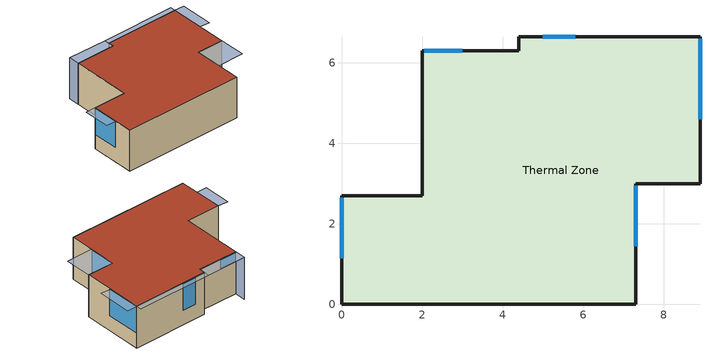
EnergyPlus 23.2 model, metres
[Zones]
Thermal Zone
 floor ground (floor): 8.9,6.65 8.9,3 7.3,3 7.3,0 0,0 0,2.7 2,2.7 2,6.3 4.4,6.3 4.4,6.65 z0
 wall outside (wall): 0,0 7.3,0 7.3,3 8.9,3 8.9,6.65 4.4,6.65 4.4,6.3 2,6.3 2,2.7 0,2.7 0,0 z0:2.55
 window (window): 7.3,1.45 7.3,2.95 / 8.9,4.6 8.9,6.6 / 5.8,6.65 5,6.65 / 0,2.65 0,1.15 z0.9:2.5; 3,6.3 2.05,6.3 z2:2.5
 roof outside (roof): 8.9,3 8.9,6.65 4.4,6.65 4.4,6.3 2,6.3 2,2.7 0,2.7 0,0 7.3,0 7.3,3 z2.55
shading: 2,6.95 2,6.3 z0:2.55; 8.9,1.4 8.9,3 7.3,3 7.3,1.4 z2.55; 9.5,4.65 9.5,6.65 8.9,6.65 8.9,4.7 z2.55; 8.9,6.65 8.9,6.95 4.4,6.95 4.4,6.65 z2.55; 4.4,6.3 4.4,6.95 2,6.95 2,6.3 z2.55; 0,1.1 0,2.7 -0.6,2.7 -0.6,1.1 z2.55
[Building]
Building 1: Loads convergence tolerance value=0.04; Maximum number of warmup days=25; Minimum number of warmup days=3; North axis=0; Solar distribution=FullExterior; Temperature convergence tolerance value=0.5; Terrain=City
[Site:Location]
Mendoza: Elevation=676; Latitude=-32.895; Longitude=-68.872; Time zone=-3
[Construction]
floor: Contrapiso 10cm, Ceramica piso
roof: Membrana Geotextil 4mm, Carpeta 40mm, Poliestireno 50mm, Membrana 3mm, Losa HA 12cm, Ladrillo Ceramico, Salpicado, Enyesado
wall: Revoque, Poliestireno 25mm, Ladrillon, Revoque, Enyesado
wall_interior: Placa de yeso, Placa de yeso
window: Clear 4mm
[Material]
Name | Conductivity | Density | Roughness | Solar absorptance | Specific heat | Thermal absorptance | Thickness | Visible absorptance
Carpeta 40mm | 1.16 | 2000 | Rough | 0.3 | 1000 | 0.93 | 0.04 | 0.7
Ceramica piso | 0.93 | 1900 | Rough | 0.3 | 1050 | 0.93 | 0.01 | 0.7
Contrapiso 10cm | 1.16 | 2000 | Rough | 0.3 | 1000 | 0.93 | 0.1 | 0.7
Enyesado | 0.5 | 900 | MediumSmooth | 0.7 | 850 | 0.9 | 0.02 | 0.7
Ladrillo Ceramico | 1 | 1750 | MediumRough | 0.7 | 980 | 0.9 | 0.3 | 0.7
Ladrillon | 0.91 | 1800 | MediumRough | 0.3 | 880 | 0.9 | 0.2 | 0.3
Losa HA 12cm | 1.16 | 2000 | Rough | 0.3 | 1000 | 0.93 | 0.12 | 0.7
Membrana 3mm | 0.17 | 1200 | Smooth | 0.3 | 1670 | 0.9 | 0.003 | 0.3
Membrana Geotextil 4mm | 0.17 | 1200 | Smooth | 0.3 | 1670 | 0.9 | 0.004 | 0.3
Placa de yeso | 0.25 | 900 | Smooth | 0.7 | 850 | 0.9 | 0.018 | 0.7
Poliestireno 25mm | 0.035 | 20 | VerySmooth | 0.3 | 1674 | 0.9 | 0.025 | 0.3
Poliestireno 50mm | 0.035 | 20 | VerySmooth | 0.3 | 1674 | 0.9 | 0.05 | 0.3
Revoque | 0.93 | 1900 | Rough | 0.3 | 1050 | 0.93 | 0.025 | 0.7
Salpicado | 0.93 | 1900 | VeryRough | 0.3 | 1050 | 0.93 | 0.01 | 0.7
[WindowMaterial:Glazing]
Clear 4mm: Back side infrared hemispherical emissivity=0.84; Back side solar reflectance at normal incidence=0; Back side visible reflectance at normal incidence=0; Conductivity=0.9; Dirt correction factor for solar and visible transmittance=1; Front side infrared hemispherical emissivity=0.84; Front side solar reflectance at normal incidence=0.075; Front side visible reflectance at normal incidence=0.081; Infrared transmittance at normal incidence=0; Optical data type=SpectralAverage; Solar diffusing=No; Solar transmittance at normal incidence=0.837; Thickness=0.004; Visible transmittance at normal incidence=0.898
[WindowMaterial:Shade]
roller: Bottom opening multiplier=0.5; Conductivity=0.205; Infrared hemispherical emissivity=0.7238; Infrared transmittance=0.2386; Left side opening multiplier=0.5; Right side opening multiplier=0.5; Shade to glass distance=0.05; Solar reflectance=0.33; Solar transmittance=0.19; Thickness=0.55; Top opening multiplier=0.5; Visible reflectance=0.33; Visible transmittance=0.19
[InternalMass] Zone or zonelist=Thermal Zone
Name | Construction | Surface area
internal_mass_1 | wall | 7
internal_mass_2 | wall_interior | 16
[People]
people: Activity level schedule=Activity_person; Air velocity schedule=Air_velocity; Carbon dioxide generation rate=3.82e-08; Clothing insulation calculation method=ClothingInsulationSchedule; Clothing insulation calculation method schedule=clo_mode; Clothing insulation schedule=clo; Cold stress temperature threshold=15.56; Enable ashrae 55 comfort warnings=No; Fraction radiant=0.3; Heat stress temperature threshold=30; Mean radiant temperature calculation type=ZoneAveraged; Number of people=1; Number of people calculation method=People; Number of people schedule=number_people; Sensible heat fraction=Autocalculate; Thermal comfort model 1 type=Fanger; Work efficiency schedule=Work Efficiency; Zone or zonelist or space or spacelist=Thermal Zone
[ThermostatSetpoint:ThermalComfort:Fanger:DualSetpoint]
comfort_dsp: Fanger thermal comfort cooling schedule=comfort_cooling; Fanger thermal comfort heating schedule=comfort_heating
[WindowShadingControl] Zone=Thermal Zone; Glare control is active=No; Multiple surface control type=Sequential; Shading control is scheduled=No; Shading control type=AlwaysOff; Shading device material=roller; Shading type=InteriorShade
Name | Fenestration surface name 1
ventana_1 | window_2
ventana_2 | window_3
[Zone]
Thermal Zone: Multiplier=1; Part of total floor area=Yes
[ZoneControl:Thermostat:ThermalComfort]
comfort_thermostat: Zone or zonelist=Thermal Zone; Averaging method=PeopleAverage; Maximum dry bulb temperature setpoint=50; Specific people=people; Thermal comfort control 1=comfort_dsp; Thermal comfort control type schedule=comfort_control_mode
[Zone equipment]
Thermal Zone: Thermal Zone Ideal Loads Air System
[ZoneHVAC:IdealLoadsAirSystem]
Thermal Zone Ideal Loads Air System: Availability schedule=HVAC_OnOff; Cooling limit=NoLimit; Cooling sensible heat ratio=0.7; Dehumidification control type=None; Demand controlled ventilation type=None; Heat recovery type=None; Heating limit=NoLimit; Humidification control type=None; Latent heat recovery effectiveness=0.65; Maximum heating supply air humidity ratio=0.0156; Maximum heating supply air temperature=50; Minimum cooling supply air humidity ratio=0.0077; Minimum cooling supply air temperature=13; Outdoor air economizer type=NoEconomizer; Sensible heat recovery effectiveness=0.7
[Schedule:Compact]
Activity_person: Through: 12/31, For: Alldays, Until: 7:00, 72, Until 21:00, 126, Until 24:00, 72
Air_velocity: Through: 12/31, For: Alldays, Until: 7:00, 0.1, Until 15:00, 0.1, Until 19:00, 0.1, Until 24:00, 0.1
Work Efficiency: Through: 12/31, For: Alldays, Until: 24:00, 0
number_people: Through: 12/31, For: Alldays, Until: 24:00, 1
[Schedule:Constant]
Name | Hourly value
HVAC_OnOff; clo_mode; comfort_cooling | 1
clo | 0.5
comfort_control_mode | 4
comfort_heating | -1
[AirflowNetwork:MultiZone:Component:SimpleOpening]
window: Air mass flow coefficient when opening is closed=0.00058; Air mass flow exponent when opening is closed=0.65; Discharge coefficient=2; Minimum density difference for two way flow=0.001
[AirflowNetwork:MultiZone:ExternalNode] External node height=1.524
Name | Wind pressure coefficient curve
EFacade | EFacade_WPCValue
NFacade | NFacade_WPCValue
SFacade | SFacade_WPCValue
WFacade | WFacade_WPCValue
[AirflowNetwork:MultiZone:Surface] Equivalent rectangle aspect ratio=1; Equivalent rectangle method=PolygonHeight; Indoor and outdoor enthalpy difference upper limit for minimum venting open factor=300000; Indoor and outdoor temperature difference upper limit for minimum venting open factor=100; Leakage component=window; Ventilation control mode=Constant; Window door opening factor or crack factor=1
Name | Surface
AirflowNetwork:MultiZone:Surface 1 | window_2
AirflowNetwork:MultiZone:Surface 2 | window_3
[AirflowNetwork:MultiZone:WindPressureCoefficientArray]
Every 30 Degrees: Wind direction 1=0; Wind direction 2=30; Wind direction 3=60; Wind direction 4=90; Wind direction 5=120; Wind direction 6=150; Wind direction 7=180; Wind direction 8=210; Wind direction 9=240; Wind direction 10=270; Wind direction 11=300; Wind direction 12=330
[AirflowNetwork:MultiZone:WindPressureCoefficientValues] Airflownetwork multizone windpressurecoefficientarray=Every 30 Degrees
Name | Wind pressure coefficient value 1 | Wind pressure coefficient value 2 | Wind pressure coefficient value 3 | Wind pressure coefficient value 4 | Wind pressure coefficient value 5 | Wind pressure coefficient value 6 | Wind pressure coefficient value 7 | Wind pressure coefficient value 8 | Wind pressure coefficient value 9 | Wind pressure coefficient value 10 | Wind pressure coefficient value 11 | Wind pressure coefficient value 12
EFacade_WPCValue | -0.56 | 0.04 | 0.48 | 0.6 | 0.48 | 0.04 | -0.56 | -0.56 | -0.42 | -0.37 | -0.42 | -0.56
NFacade_WPCValue | 0.6 | 0.48 | 0.04 | -0.56 | -0.56 | -0.42 | -0.37 | -0.42 | -0.56 | -0.56 | 0.04 | 0.48
SFacade_WPCValue | -0.37 | -0.42 | -0.56 | -0.56 | 0.04 | 0.48 | 0.6 | 0.48 | 0.04 | -0.56 | -0.56 | -0.42
WFacade_WPCValue | -0.56 | -0.56 | -0.42 | -0.37 | -0.42 | -0.56 | -0.56 | 0.04 | 0.48 | 0.6 | 0.48 | 0.04
[AirflowNetwork:MultiZone:Zone]
AirflowNetwork:MultiZone:Zone 1: Zone=Thermal Zone; Facade width=8.9; Indoor and outdoor enthalpy difference upper limit for minimum venting open factor=300000; Indoor and outdoor temperature difference upper limit for minimum venting open factor=100; Single sided wind pressure coefficient algorithm=Advanced; Ventilation control mode=Constant; Venting availability schedule=Always Off
[AirflowNetwork:SimulationControl]
Flujo_Control: Absolute airflow convergence tolerance=1e-06; Airflownetwork control=MultizoneWithoutDistribution; Allow unsupported zone equipment=No; Building type=LowRise; Convergence acceleration limit=0; Do distribution duct sizing calculation=No; Height dependence of external node temperature=No; Height selection for local wind pressure calculation=ExternalNode; Initialization type=ZeroNodePressures; Maximum number of iterations=500; Relative airflow convergence tolerance=0.0001; Solver=SkylineLU; Wind pressure coefficient type=Input
